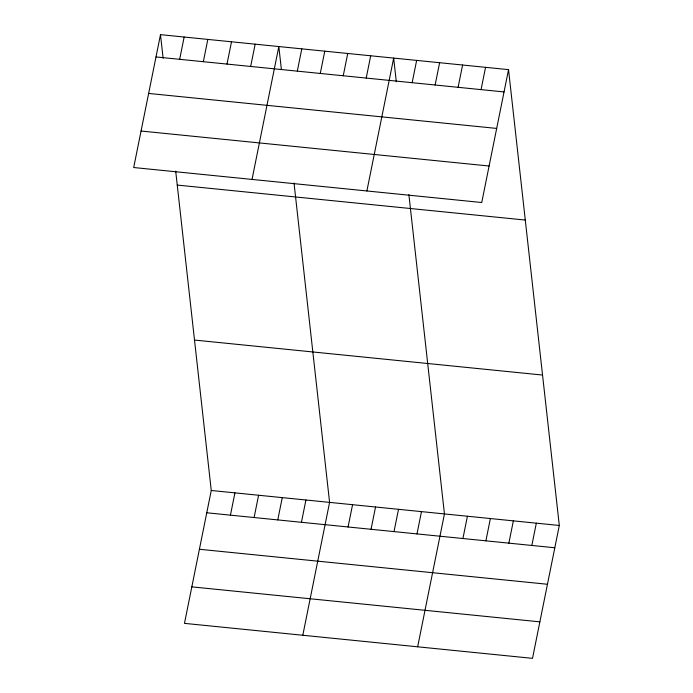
<?xml version="1.0" encoding="UTF-8"?>
<svg xmlns="http://www.w3.org/2000/svg" width="693" height="693" viewBox="0 0 693 693"><rect width="100%" height="100%" fill="white"/><g stroke="black" fill="none" stroke-linecap="round" stroke-linejoin="round"><path stroke-width="1.04" d="M160.49 34.65L133.697 167.524L481.739 202.512L508.532 69.638L160.49 34.65L163.124 58.29M179.669 59.312L184.156 37.032M203.335 61.694L207.822 39.406M227.001 64.077L231.497 41.788M250.667 66.45L255.163 44.17M252.035 179.418L278.829 46.544L281.341 69.109M175.693 171.11L211.261 490.488L184.468 623.362L532.51 658.35L559.303 525.476L508.532 69.638M297.306 71.145L301.793 48.856M230.431 515.15L234.927 492.87M320.27 73.449L324.766 51.169M254.106 517.532L258.593 495.244M343.243 75.762L347.739 53.474M366.216 78.066L370.703 55.787M277.772 519.915L282.259 497.626M366.883 190.965L393.676 58.091L396.309 81.731M301.438 522.288L305.925 500.008M412.153 82.692L416.649 60.404M302.806 635.256L329.591 502.382L294.023 183.004M435.126 84.996L439.622 62.708M348.068 526.983L352.564 504.695M458.099 87.309L462.586 65.021M371.041 529.287L375.537 506.999M481.063 89.614L485.559 67.334M394.014 531.6L398.51 509.312M416.987 533.905L421.474 511.625M417.654 646.803L444.447 513.929L408.879 194.551M462.924 538.53L467.42 516.242M485.897 540.835L490.384 518.546M508.861 543.147L513.357 520.859M531.834 545.452L536.33 523.172M156.003 56.939L504.036 91.926M148.64 93.434L496.673 128.422M141.06 131.029L489.093 166.017M177.243 185.074L525.285 220.062M194.508 340.064L542.541 375.052M211.261 490.488L559.303 525.476M206.765 512.777L554.807 547.765M199.411 549.263L547.444 584.26M191.831 586.867L539.864 621.855"/></g></svg>
